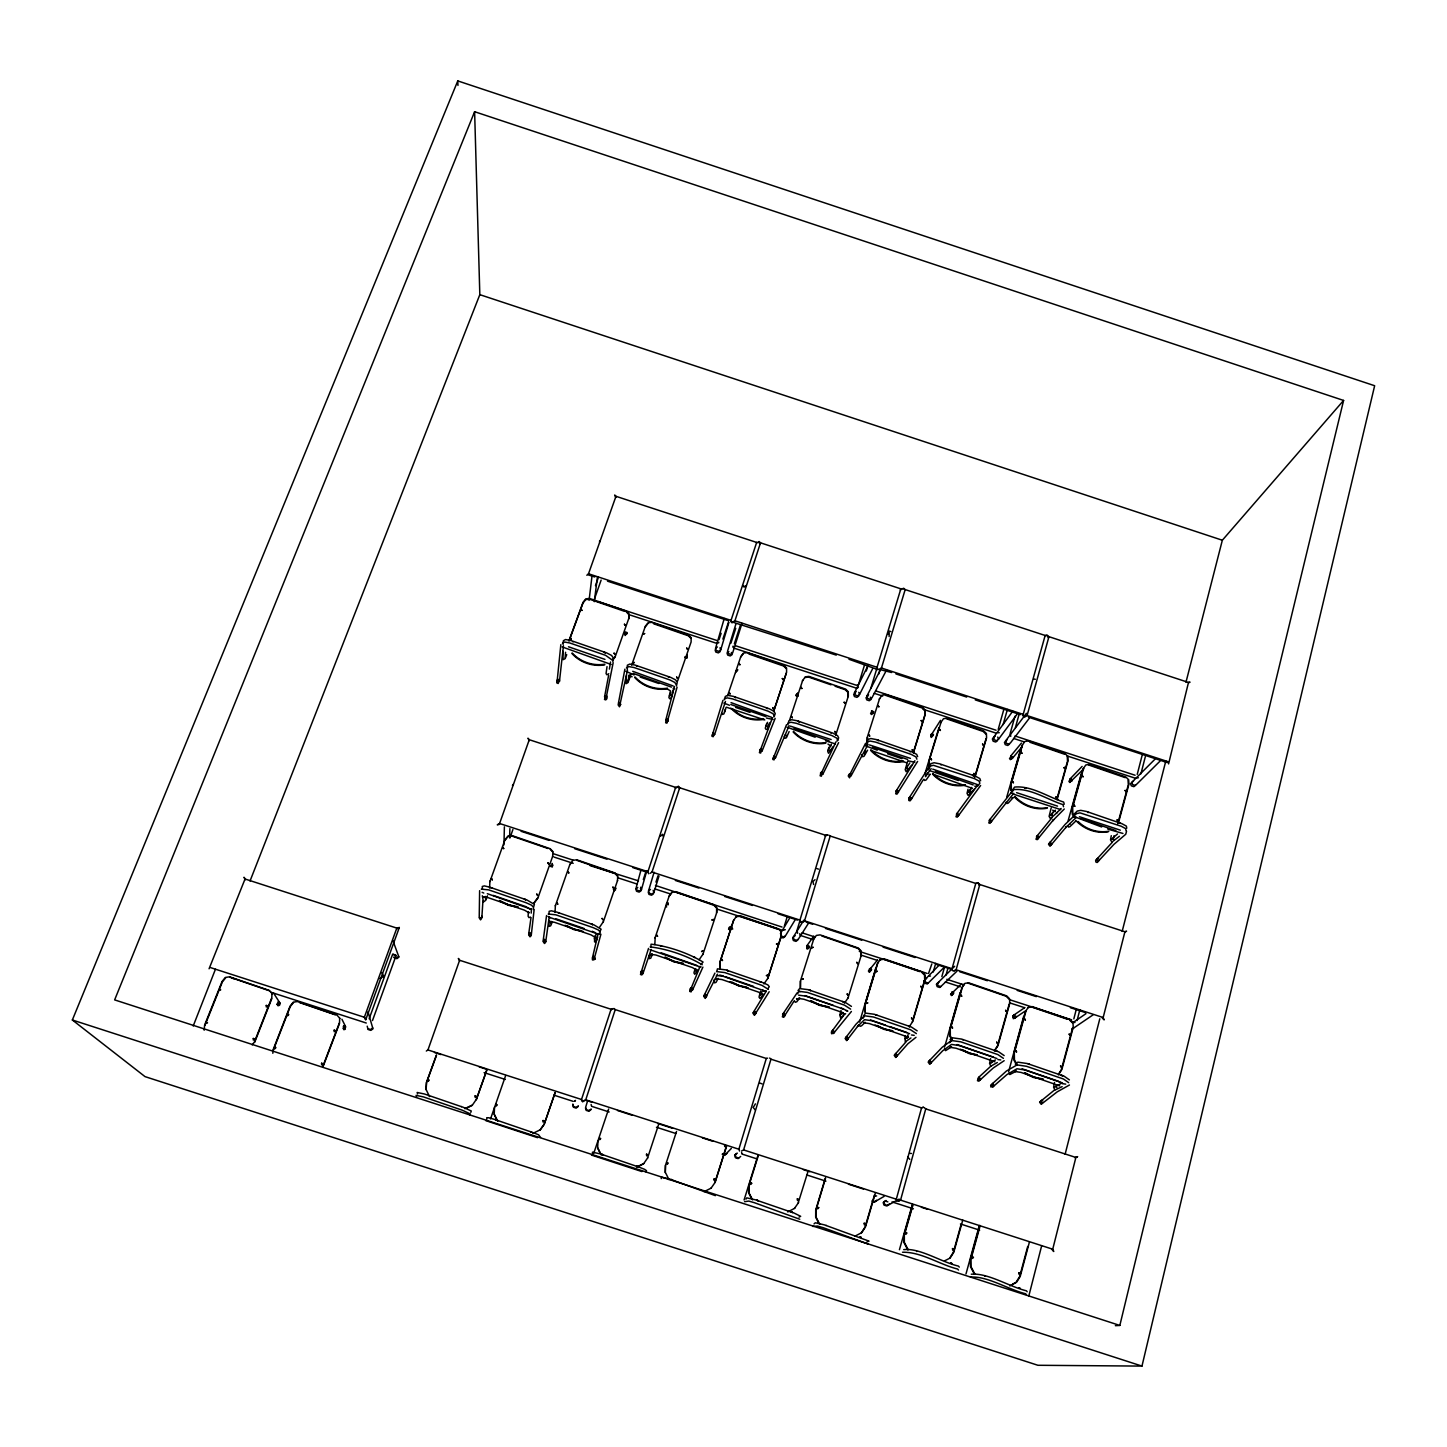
<?xml version="1.0" encoding="UTF-8"?>
<svg xmlns="http://www.w3.org/2000/svg" width="1447" height="1447" viewBox="0 0 1447 1447"><rect width="100%" height="100%" fill="white"/><g stroke="black" fill="none" stroke-linecap="round" stroke-linejoin="round"><path stroke-width="1.5" d="M716.591 912.822L716.627 908.119L713.914 905.279L675.64 892.112M800.245 988.03L800.3 981.428L813.666 939.266M800.553 987.65L800.607 981.03M748.732 1185.726L748.624 1192.78L751.391 1198.243M719.81 968.73L719.937 962.146L733.484 920.563L736.433 916.331L740.249 915.752L778.432 928.884L781.181 931.723L781.199 936.444L767.941 978.154L763.944 983.906M720.027 968.332L720.154 961.73L733.719 920.111M830.488 750.487L828.263 750.324L831.392 744.301M503.954 844.867L504.388 826.816M617.471 880.952L617.706 875.779L615.029 872.957L576.756 859.789L572.867 860.35L569.937 864.601M628.794 618.846L628.902 614.541L626.316 611.936M665.204 1172.576L665.385 1165.559L676.545 1131.427M665.548 1165.341L665.367 1172.377L669.002 1179.649M654.84 944.584L655.165 937.547M509.579 837.614L509.887 828.606M597.991 1140.797L597.647 1148.05L600.324 1153.494M552.664 856.733L552.881 851.541L550.222 848.72L511.84 835.516L507.915 836.059L504.985 839.785L489.936 881.549M555.051 912.406L555.377 905.388M531.212 913.111L531.429 908.626M494.53 1107.1L494.205 1114.353L496.827 1119.779M489.592 888.078L489.918 881.042M533.31 909.512L533.437 907.088L531.375 905.098L526.003 902.693L488.706 889.869L481.308 889.163M534.16 909.421L531.32 934.762L530.145 936.01L528.716 933.876L531.013 917.615M599.583 542.1L599.655 540.672M426.123 1089.645L426.539 1082.663L436.469 1055.388M479.626 890.683L479.228 916.873L480.639 919.008L481.833 917.76L482.918 901.101M797.46 998.846L797.387 999.913L796.537 998.593M560.839 644.657L556.95 683.056L558.198 683.49L559.211 680.795M339.683 1018.091L339.502 1023.409L322.88 1067.126M563.082 644.458L563.353 640.75L565.524 639.538L570.769 640.496L606.546 652.85L611.593 655.455L613.365 658.023L612.841 661.641M562.865 651.222L563.136 659.687L565.144 658.638L566.736 654.677M563.444 645.76L559.483 681.248L557.095 681.953M565.162 657.481L565.578 652.271M272.814 1053.289L273.085 1049.835L290.051 1006.171L293.253 1002.174L297.413 1001.541L337.042 1015.125L339.864 1018.453M546.55 915.535L543.186 940.55L544.597 942.684L545.772 941.436L549.263 916.602M271.946 993.402L271.765 998.737L254.654 1042.401M548.956 913.726L549.155 911.321L551.397 910.814L556.806 912.116L593.994 924.904L601.12 929.191L599.89 931.633M548.757 920.382L549.191 926.351L550.656 925.827L552.428 921.649M573.229 641.781L572.65 641.708M204.172 1030.21L204.624 1025.037L222.096 981.428L225.37 977.448L229.567 976.815L269.323 990.435L272.199 993.8M589.074 600.378L591.859 577.226M594.301 601.663L597.43 577.009M540.545 1137.432L538.591 1134.792L533.057 1132.603L494.422 1119.381L488.869 1117.771L486.735 1117.717L486.861 1119.056M607.017 666.651L606.058 673.542L606.872 674.79L608.771 673.705M609.386 669.093L610.525 662.021M613.166 662.726L605.949 698.811L604.575 696.803L608.608 675.387M787.041 735.474L784.744 735.293M784.292 736.288L784.998 738.277L786.39 737.789L789.14 731.567M624.905 669.129L618.321 703.73L619.714 705.72L627.492 670.214M626.479 675.514L626.117 683.707L627.962 682.604L630.964 674.447M629.282 674.79L628.125 681.501L627.311 680.253M1113.34 839.079L1113.973 835.751M1111.278 835.679L1110.5 839.857L1111.911 842.064L1119.417 836.276M1054.501 1082.446L1053.597 1087.185L1054.935 1090.043L1062.152 1086.643M597.285 936.643L596.67 939.609L595.838 938.289L594.355 938.814L596.074 934.237M598.172 933.405L592.528 957.498L593.975 959.65L600.921 934.219M1008.613 1071.721L1023.662 1016.355M599.709 934.165L600.179 931.886L598.316 929.969L593.053 927.599L555.847 914.83L548.214 914.016M714.004 980.252L714.583 982.875L716.048 982.35L718.182 978.425L716.753 978.877L721.981 979.565L758.427 992.081L762.533 994.595L761.61 993.347M1051.933 815.583L1052.638 812.273M990.58 1058.661L989.567 1063.382L990.779 1066.186L997.327 1062.514M944.819 1046.308L960.121 992.57M1141.972 1366.095L1374.65 385.734L457.777 80.905L72.35 1019.99L145.026 1076.622L1037.915 1365.281L1141.972 1366.095L72.35 1019.99M969.852 792.54L970.648 789.266M1119.833 1325.434L1343.594 400.439L474.616 111.708L114.639 999.895L1119.833 1325.434L1115.384 1325.687M673.343 689.839L671.715 696.568L670.902 695.32L669.491 695.79L670.92 692.1M674.447 686.439L665.783 720.1L667.176 722.107L677.087 687.162M696.857 971.932L697.092 970.901M905.026 1035.998L905.279 1041.858L910.923 1037.933M907.179 1038.367L908.083 1034.641M968.043 789.212L967.03 793.336L968.133 795.452L974.211 789.176M676.4 685.932L677.25 682.441L675.659 679.945L670.685 677.377L635.016 665.059L629.716 664.083L627.365 665.222L627.311 669.581M1051.897 1249.394L1053.742 1251.51L1052.729 1249.213L1075.881 1157.455L1077.653 1156.623L1075.012 1157.763M1102.288 1018.055L1104.133 1019.882L1103.175 1017.53L1124.916 931.759L1126.58 931.181L1125.694 931.633M1168.579 763.907L1188.493 682.441L1190.031 682.116L1189.163 682.64M1028.727 1296.331L1041.587 1246.066M1065.101 1154.29L1099.792 1018.815M1122.167 931.398L1165.83 760.941M1185.961 682.279L1222.335 540.237L1343.594 400.439M1073.837 1018.869L1076.043 1010.277M1137.233 774.38L1142.189 755.117M1077.074 1020.551L1079.86 1009.717M1140.923 773.819L1145.373 756.528M859.59 1022.07L875.616 968.604M841.033 1010.494L839.785 1015.143L840.653 1017.856L845.627 1013.66M1027.714 1246.482L1019.683 1276.489L1016.065 1282.313L1012.665 1284.14M1029.414 1242.069L1020.225 1276.417L1016.608 1282.241L1009.789 1285.895M1072.661 1027.659L1061.302 1069.767L1059.005 1073.385M1117.753 823.723L1128.334 784.708L1128.045 780.295M1118.368 823.18L1128.949 784.147L1128.66 779.734L1125.893 777.075L1089.338 764.45L1085.847 764.938L1082.971 769.026L1072.1 807.951L1072.281 814.136L1074.108 817.356M640.695 871.094L636.155 887.789L636.843 890.122L639.52 890.972L641.473 889.507L646.791 870.805M899.944 1200.377L897.954 1201.263L900.559 1200.124L925.754 1108.89L924.235 1107.66M965.999 1273.903L979.131 1226.224M979.818 1225.374L970.394 1259.613L970.485 1266.704L974.337 1274.011M979.728 1227.382L970.883 1259.505L970.973 1266.613L974.826 1273.921M952.488 970.72L952.054 968.73L975.784 883.43L977.611 882.887L976.779 883.357M1022.468 715.324L1024.169 716.808L1023.21 714.384L1045.15 635.468L1046.832 635.197L1046 635.758M955.454 970.358L953.591 970.991L956.123 969.779L979.782 884.515L978.082 882.833L979.094 885.22M1024.964 716.916L1027.081 715.56L1048.948 636.68L1047.248 635.287L1048.189 637.711M896.814 1200.992L896.308 1199.201L921.576 1107.914L923.53 1107.136L922.68 1107.534M961.079 1224.488L953.338 1252.342L949.666 1258.167M962.761 1220.056L953.808 1252.234L950.136 1258.04L944.493 1260.898M1025.977 1011.055L1014.311 1053.127L1014.437 1059.783L1017.259 1064.956M941.852 976.653L944.258 968.025M1014.98 716.229L1010.187 733.43L1010.766 736.36M946.012 975.043L947.803 968.64M1015.396 727.57L1018.959 714.8M1024.856 1007.546L1013.569 1015.288L1013.099 1017.006L1015.306 1017.766L1024.946 1011.218M1068.121 820.756L1081.216 773.838M1083.532 768.429L1072.661 807.39L1072.842 813.594L1074.669 816.813M1015.306 1017.766L1015.794 1016.047M931.814 963.955L928.576 973.397M998.213 729.378L1003.603 710.224M933.261 972.004L935.684 963.395M1003.151 724.531L1007.383 709.482M1057.142 798.075L1067.506 761.285L1067.271 756.89M1057.07 799.685L1068.049 760.688L1067.814 756.293L1065.064 753.634L1028.419 740.973L1024.892 741.443L1021.998 745.549L1010.748 784.419L1010.874 790.605M1082.121 766.422L1070.057 778.956L1070.454 781.724L1083.767 768.863M1071.467 780.439L1069.749 782.465L1068.899 781.29L1070.635 779.282M1009.246 1003.892L997.453 1045.982L995.12 1049.581M1071.739 781.29L1072.191 779.698M1051.191 807.932L1049.093 816.379L1050.377 818.532L1057.287 812.49M864.564 753.905L865.487 750.649M899.419 1249.702L912.442 1204.248M912.46 1205.478L903.905 1235.412L903.941 1242.503L907.739 1249.81M912.894 1205.315L904.321 1235.268L904.357 1242.376L908.173 1249.683M1012.122 757.631L1010.368 759.657L1009.536 758.481L1011.29 756.474M1012.303 758.445L1012.773 756.853L1010.639 756.13L1011.001 758.879L1012.303 758.445L1021.745 747.122M1006.696 797.261L1020.28 750.396M1022.504 744.952L1011.236 783.858L1011.381 790.044M961.604 983.851L951.204 993.854L952.054 995.102L953.917 992.895M953.32 993.384L951.475 995.572L950.607 994.342L952.47 992.154M728.926 622.355L720.696 649.974L718.833 651.313L716.265 650.481L715.56 648.292L724.242 618.502M874.458 1195.023L865.107 1227.002L861.363 1232.79M875.471 1192.726L865.487 1226.875L861.725 1232.645L854.761 1236.281M912.352 1021.799L924.669 979.926L924.543 975.169L921.739 972.33M760.579 991.177L759.024 997.128L759.892 998.448L764.016 994.053M974.645 777.274L986.112 738.495M975.115 776.695L986.583 737.88L986.402 733.502L983.689 730.88L947.08 718.218L943.516 718.689L940.64 722.777M658.982 876.086L653.863 892.618L651.91 894.083L649.251 893.233L648.545 890.882L654.098 872.234M828.914 747.213L827.702 751.282L828.516 753.308L833.165 746.598M741.642 1150.926L743.613 1149.931L770.962 1059.186L769.659 1058.028M825.278 1178.184L815.71 1210.09L815.674 1217.144L818.459 1222.606M825.622 1177.985L816.036 1209.927L815.999 1216.981L819.726 1224.289M587.5 1101.203L585.673 1107.208L586.397 1109.686L589.146 1110.572L591.172 1108.981M799.504 920.762L801.059 922.499L799.956 920.093L825.676 835.299L827.648 834.81L825.206 836.077M799.685 921.576L797.08 930.15L797.604 933.279M848.991 659.271L878.094 669.726L877.063 667.284L900.848 588.839L902.675 588.603L900.287 589.96M870.841 688.302L877.316 666.94M878.781 674.031L880.047 669.798M804.08 921.486L802.072 922.065L804.532 920.817L830.198 836.022L828.842 835.208M891.641 672.529L879.053 669.328L881.458 668.008L905.189 589.58L903.615 588.224L903.796 589.128M739.562 1151.07L738.874 1149.225L766.295 1058.462L767.615 1058.155M924.778 774.272L938.94 727.624M941.075 722.162L928.902 761.466L928.956 767.634M798.274 1202.692L808.276 1170.551M877.479 959.994L868.905 970.521L869.756 971.751L871.637 969.562M871.148 970.087L869.267 972.257L868.417 971.027L870.298 968.857M877.732 963.232L865.107 1005.05L865.107 1011.688M866.265 671.046L868.218 664.625M848.051 997.851L861.164 955.599L861.092 950.86L858.306 948.02L820.105 934.871L816.325 935.449L813.359 939.7L800.498 935.449M930.837 734.732L931.181 737.464L932.971 735.456M940.46 720.389L930.891 735.51L931.723 736.668L933.514 734.66M784.346 926.116L786.933 917.615M864.402 665.349L858.577 684.395L856.389 685.245L735.637 645.76M907.613 761.357L905.207 769.695L906.184 771.757L911.628 765.246M913.654 751.518L924.868 714.945L924.742 710.567L922.046 707.945L885.347 695.247M913.401 753.055L925.266 714.293L925.139 709.934L922.444 707.294L885.727 694.596L882.127 695.066L879.27 699.172M735.962 623.784L727.497 651.349L728.203 653.519L730.753 654.37L732.616 653.013L741.949 623.404M744.084 1199.997L758.156 1154.796M758.246 1155.755L748.985 1185.527L748.877 1192.599L752.567 1199.889M879.631 698.521L867.115 737.807L867.115 743.957M807.1 945.506L807.408 948.454L808.801 947.984L809.325 946.266L807.1 945.506L813.775 936.155M725.779 1145.373L724.73 1146.567L724.585 1144.957M714.927 1182.525L726.322 1146.44M726.557 1146.223L715.144 1182.326L711.02 1188.258M873.228 712.521L871.401 714.529L870.588 713.353L872.396 711.363M767.67 978.552L780.928 936.878L780.91 932.157M695.229 968.604L693.927 972.963L694.777 974.283L698.214 969.617M835.679 735.293L848.34 696.061L848.268 691.702L845.609 689.079L808.891 676.382L805.274 676.834L802.416 680.958M722.939 700.348L712.304 735.221L714.637 734.515L725.49 701.415M769.243 723.482L768.086 727.262L767.272 726.014L765.861 726.503L767.543 722.324M724.242 699.823L725.345 696.405L727.95 695.356L733.358 696.369L769.081 708.704L773.928 711.237L775.266 713.66L773.91 716.97M766.747 723.464L765.282 728.239L766.114 729.487L767.507 728.999L770.148 722.523M655.961 882.091L658.023 875.761M734.334 643.77L740.538 624.815M592.004 1102.288L585.637 1100.226L583.322 1101.004L585.746 1099.81L615.246 1009.608L614.161 1008.523M647.569 1158.034L658.837 1123.867M731.585 927.636L729.65 929.806L728.818 928.576M722.885 639.104L728.474 622.12M648.69 873.771L647.93 871.691L675.659 787.385L677.775 786.951L675.405 788.253M730.699 621.468L732.128 622.861L731.024 620.383L756.654 542.426L758.626 542.245L757.902 542.842M650.209 873.301L652.018 872.053L679.692 787.765L678.263 786.173L679.439 788.615M836.276 655.111L732.598 622.12L734.931 620.781L760.525 542.824L759.078 541.522L760.163 544M730.88 643.21L735.745 628.342M581.387 1099.883L582.779 1101.872L581.513 1099.485L611.068 1009.264L613.329 1008.577L610.923 1009.807M702.898 954.441L716.79 912.37L716.844 907.649L714.113 904.827L675.803 891.641L671.969 892.202L669.183 895.982L655.021 937.982M789.809 719.466L802.705 680.289M719.05 639.628L721.149 633.316M643.318 879.505L646.122 870.985M724.459 712.195L725.869 707.927M651.765 955.309L651.421 956.304L650.571 955.002L649.106 955.508M773.584 711.544L786.318 673.018M773.838 710.893L786.589 672.33L786.571 667.989L783.93 665.367L747.122 652.633L743.451 653.085L740.828 656.522L727.588 695.663M648.907 956.087L649.341 958.674L650.806 958.149L652.271 953.935L650.824 954.387L655.907 955.02L692.462 967.591L696.731 970.177L695.844 968.911M648.509 948.418L640.75 973.704L643.192 972.89L651.186 949.467M593.813 1153.132L608.644 1109.035M735.619 672.548L737.789 669.672M725.49 709.211L723.88 713.932L722.469 714.42L721.655 713.172M603.164 922.3L617.58 880.445M616.096 888.205L613.962 890.99M555.123 1092.503L544.235 1124.12L540.147 1129.836L532.894 1133.381M555.069 1092.792L544.199 1124.373L540.111 1130.071M677.612 680.994L691.105 641.998L691.16 637.675L688.555 635.07L651.765 622.355L648.075 622.789L645.38 626.189L631.67 665.132M426.322 1051.047L427.95 1049.943L459.621 960.265L458.355 958.439L459.694 960.88M595.477 585.673L598.461 577.226M509.959 837.94L512.907 829.547M594.5 598.895L601.138 580.066M490.533 1118.893L505.654 1075.555M499.613 824.32L497.28 824.808L499.595 823.506L529.276 739.724L527.992 738.187L529.258 740.665M586.831 575.273L588.513 573.772L615.97 496.303L614.649 495.037L615.807 497.551M555.341 905.858L570.009 864.076M486.771 1069.966L476.298 1099.449L472.174 1105.418L466.694 1108.058M476.334 1099.72L486.807 1070.274M597.665 937.186L596.055 941.436L594.572 941.943L594.608 936.263L595.477 937.511L590.955 934.834L554.436 922.282L549.607 921.739L551.09 921.305M552.7 856.208L537.904 898.026L533.961 903.326M365.747 1019.701L364.355 1017.259L396.822 928.106L399.318 927.509L365.747 1019.701L364.572 1017.802M369.148 1018.815L392.643 954.224M372.494 1020.551L396.152 955.364L393.457 954.297M436.397 1055.062L426.449 1082.374L426.033 1089.356L429.506 1096.591M569.051 640.46L583.069 602.259L585.818 598.877L589.544 598.443L626.442 611.195L629.011 613.799L628.902 618.104L615.084 657.083L612.606 660.338L605.642 655.346L569.847 642.993L564.619 642.034L562.431 643.228M568.997 641.166L582.996 603.019L585.746 599.619L589.472 599.203L624.272 611.231M343.011 1028.437L345.164 1026.158M322.681 1066.819L339.322 1023.065M273.338 1050.16L290.286 1006.551L293.488 1002.554M209.073 968.785L245.049 878.998L244.018 877.262L245.465 879.74M277.227 1004.489L279.416 1002.21M279.904 1003.006L277.715 1005.285M775.158 718.381L762.135 750.903L759.802 751.626L772.481 717.658M193.211 1025.995L215.44 969.255M250.042 880.988L479.825 294.663L474.616 111.708M271.511 998.358L254.383 1042.057L252.194 1044.879M766.476 708.234L767.597 708.632M487.512 895.838L485.722 900.323L483.461 901.969L482.321 895.729M204.949 1025.38L222.404 981.826L225.66 977.846M786.535 724.658L773.223 758.427L775.538 757.703L789.067 725.725M702.916 967.121L692.588 989.875L690.147 990.689L700.149 966.289M705.539 997.688L704.092 995.536L714.927 973.089M706.335 997.164L704.87 995.011L703.748 996.278L705.195 998.43L717.585 974.138M838.609 742.637L822.909 774.055L820.612 774.778L835.914 741.913M872.722 668.532L859.536 694.506L857.727 695.862L855.177 695.03L854.435 692.842L868.417 664.788M831.229 732.978L830.614 732.887M868.037 744.482L851.162 775.682L848.864 776.406L865.523 743.414M886.559 670.033L871.908 697.87L870.081 699.227L867.531 698.395L866.789 696.206L881.241 668.297M836.999 741.099L838.681 737.916L837.524 735.564L832.749 733.068L797.134 720.769L791.672 719.72L788.904 720.715L787.873 724.748M671.48 697.635L669.708 698.756L668.894 697.526L670.486 690.888L667.176 688.881M754.448 1011.182L752.928 1013.171L754.412 1015.324L769.171 991.738M867.585 750.197L864.04 756.256L862.647 756.727L861.779 754.701M897.502 793.209L896.037 791.183L914.92 760.67M896.507 791.003L895.675 793.752L896.923 794.186L917.615 761.411M780.403 933.695L789.429 918.447M794.909 920.238L785.721 935.413L783.804 936.896L781.145 936.028M923.15 779.915L911.646 798.744L909.367 799.468L909.15 797.894L928.667 767.579M784.111 1016.554L782.628 1014.401L797.134 992.823M783.297 1013.859L782.375 1016.843L783.659 1017.277L794.023 1001.143M808.15 923.783L798.563 938.85L796.646 940.351L794.005 939.483L793.245 937.131L803.863 920.111M1058.426 1074.904L1061.863 1069.478L1073.222 1027.316L1072.969 1022.523L1070.111 1019.665L1032.109 1006.587L1028.437 1007.202L1025.453 1011.417L1013.786 1053.434L1013.931 1060.09L1015.794 1063.545M994.451 1051.065L997.96 1045.656L1009.753 1003.531L1009.554 998.756L1006.714 995.898L968.586 982.784L964.896 983.381L962.364 987.234L950.263 1029.251L950.335 1035.907L952.198 1039.362M910.434 751.789L909.801 751.698M964.426 983.779L961.911 987.614L949.811 1029.595L949.883 1036.233L951.746 1039.688M662.617 834.286L660.357 836.33M889.218 632.592L889.109 636.535M794.439 1208.462L798.581 1202.529M909.186 1026.827L912.768 1021.437L925.085 979.529L924.959 974.79L922.155 971.932L884.063 958.818L880.337 959.415L877.37 963.648L864.745 1005.43L864.745 1012.05M909.819 762.931L905.912 768.773L907.305 768.303L908.119 769.551M844.397 1003.223L848.394 997.471M762.189 991.539L759.639 995.301L761.086 994.776M958.891 815.059L957.426 813.033L955.979 816.741L957.227 817.157L958.891 815.059L980.614 785.522M766.385 990.906L753.344 1012.448L754.809 1014.6M767.905 988.663L769.279 986.673L767.887 984.919L762.822 982.622L725.725 969.87L717.423 968.857L716.808 971.516M647.731 1157.817L643.589 1163.786L638.217 1166.463M744.029 587.066L746.055 585.547M699.1 959.795L703.097 954.025M925.501 776.008L927.581 773.06M925.447 776.695L931.163 768.646M645.724 1171.708L646.483 1170.659L644.657 1169.357L639.248 1167.204L600.595 1153.964L592.456 1152.156L592.619 1153.747M940.713 764.613L941.201 764.92M512.473 785.468L513.323 784.292M599.293 927.617L603.254 921.848M1016.789 714.673L998.502 739.272L996.748 740.629L994.198 739.797L993.42 737.59L1012.791 711.182M843.004 1016.282L831.898 1031.331L832.097 1033.049L833.4 1033.502L851.397 1011.489M669.02 896.453L671.788 892.69M991.683 821.245L990.218 819.219L988.753 822.909L989.983 823.343L1013.732 793.3M533.979 902.856L537.94 897.556M1029.106 718.49L1010.603 742.727L1008.83 744.102L1006.28 743.252L1005.502 741.063L1026.448 713.299M740.611 657.209L743.215 653.773M847.164 1039.941L845.663 1037.788L855.973 1024.241L864.166 1016.029M612.696 659.633L615.192 656.377M847.725 1039.362L846.224 1037.21L845.138 1038.476L846.622 1040.628L858.614 1025.145L857.492 1026.466L864.528 1019.683L871.908 1020.732L909.638 1033.701M505.003 840.327L506.938 837.849M645.253 626.913L647.93 623.512M971.226 788.271L967.862 792.468L969.237 791.979M1054.99 1089.627L1039.633 1102.126L1041.171 1104.296L1042.202 1103.012L1040.664 1100.841M1040.411 1101.529L1040.664 1103.247L1042.98 1102.415M977.901 784.78L956.413 814.191L957.878 816.217M1038.964 837.56L1037.481 835.534L1035.98 839.224L1037.228 839.658L1053.597 819.653L1052.566 820.865L1064.287 809M1068.664 1082.645L1063.436 1078.992L1026.502 1066.294L1017.06 1064.902L1006.443 1071.015L991.376 1084.671L992.913 1086.842L1006.931 1074.578L1016.97 1068.772L1024.838 1069.966L1062.478 1082.917M993.239 1086.191L990.906 1087.023L990.67 1085.304L993.004 1084.472M992.913 1086.842L993.962 1085.557L992.425 1083.387M978.299 1077.689L977.485 1080.71L978.787 1081.144L980.541 1079.227L979.004 1077.056L978.19 1080.059L979.492 1080.511L993.185 1068.049L1004.182 1060.687M1010.639 756.13L1021.437 743.053M1069.46 1084.997L1057.196 1091.852L1041.949 1103.699M1111.983 842.624L1095.614 860.477L1095.885 862.068L1097.115 862.502L1098.924 860.44M929.86 1060.163L928.16 1062.098L929.679 1064.268L931.38 1062.333L929.86 1060.163L942.323 1047.176L951.149 1040.755M895.874 1053.398L894.21 1055.333L895.711 1057.486L897.375 1055.55L895.874 1053.398L906.003 1041.876M1052.078 817.573L1036.486 836.71L1037.969 838.735M845.663 1037.788L846.748 1036.504L848.249 1038.675M833.978 1032.923L831.591 1033.755L831.392 1032.037L832.984 1030.065L834.485 1032.217M782.628 1014.401L783.731 1013.135L785.215 1015.288M731.332 1148.43L725.417 1154.525L722.668 1153.639M1013.352 789.845L989.205 820.377L990.689 822.402M909.15 797.894L910.181 796.736L911.646 798.744M896.037 791.183L897.086 790.026L898.533 792.052M704.092 995.536L705.214 994.27M689.984 988.97L691.123 987.722M690.798 988.482L689.821 991.448L691.123 991.882L692.1 988.916M848.666 774.832L849.715 773.675M820.413 773.186L821.48 772.047M820.992 773.042L820.123 775.773L821.371 776.207L822.24 773.458M640.587 972.004L641.745 970.756M773.693 756.709L772.807 759.44L774.055 759.874L774.941 757.143M592.528 957.498L593.686 956.25L595.133 958.402M759.639 750.034L760.706 748.895M760.308 749.926L759.404 752.657L760.652 753.073L761.556 750.36M712.883 733.557L711.96 736.27L713.208 736.704L714.131 733.991M528.716 933.876L529.909 932.628L531.32 934.762M842.642 1012.321L840.381 1014.691L841.828 1014.166M665.783 720.1L666.868 718.96M666.579 720.027L665.638 722.74L666.886 723.174L667.827 720.461M604.575 696.803L605.678 695.663M928.196 983.038L925.555 982.187L924.76 979.818L938.687 965.619M1055.406 810.175L1050.088 815.547L1051.463 815.059M944.149 967.392L927.274 983.978L924.633 983.128L923.837 980.777M556.986 680.379L558.108 679.24M556.824 681.501L557.963 680.361M718.797 642.305L718.598 642.974M1056.599 813.033L1061.139 808.493M1154.796 759.368L1131.807 782.357L1132.621 784.563L1135.172 785.395L1136.89 784.021L1160.06 761.086M940.767 986.583L938.126 985.733L937.33 983.363L954.658 966.289M1074.325 813.901L1077.219 811.08L1080.728 810.338L1086.516 811.478L1121.95 823.705L1126.363 826.092L1126.761 828.209M956.973 971.172L939.808 987.505L937.168 986.655L936.39 984.304L938.235 982.802M1076.423 817.302L1065.643 827.666L1066.674 826.454L1050.775 845.337L1049.527 844.903L1049.292 843.312L1065.155 824.374L1076.514 813.612L1080.023 812.87L1121.262 826.255L1125.676 828.643L1126.073 830.741M1075.537 821.299L1069.966 826.617L1068.591 827.105L1067.759 825.857M857.402 688.085L858.433 687.108M979.004 1077.056L991.177 1065.878M575.454 1100.389L574.423 1101.312L575.363 1100.697M1073.367 1022.342L1074.958 1022.504M875.109 1195.638L874.332 1196.307L876.629 1195.909M1117.518 833.96L1111.603 839.079L1112.96 838.591L1113.81 839.839M1136.202 778.124L1138.355 777.744M885.98 1200.485L884.045 1202.095L884.841 1204.609L887.59 1205.496L899.202 1199.093M889.525 1203.868L886.722 1205.966L883.99 1205.08L883.195 1202.584L885.13 1200.974L887.843 1201.86M1073.783 1027.677L1071.974 1029.179L1093.082 1014.853M873.753 1202.367L875.688 1200.739M871.854 1200.992L874.603 1201.878L876.538 1200.25M907.685 1036.504L904.99 1038.711L906.437 1038.186M740.683 1156.424L738.151 1158.613L735.402 1157.745L734.66 1155.249L736.632 1153.657M937.33 983.363L939.175 981.88M726.882 1153.512L724.893 1155.122L722.162 1154.236M737.174 1153.06L735.185 1154.652L735.944 1157.148L738.693 1158.034M924.76 979.818L926.623 978.335M1133.526 780.964L1130.505 783.659L1131.319 785.848L1133.851 786.68L1135.588 785.305M915.987 1037.318L907.884 1043.775L896.308 1056.835L894.789 1054.664M590.955 1109.668L588.929 1111.26L586.18 1110.374L585.474 1107.896M793.245 937.131L795.163 935.648M578.366 1105.815L576.322 1107.407L573.573 1106.521L572.849 1104.043M578.167 1106.521L576.123 1108.113L573.374 1107.226L572.668 1104.748M797.894 939.899L795.995 941.382L793.354 940.514L792.612 938.181M785.088 936.462L783.171 937.927L780.53 937.077M399.318 927.509L397.003 928.775M1005.502 741.063L1007.275 739.688M1006.226 741.081L1004.453 742.438L1005.231 744.644L1007.781 745.476L1009.536 744.102M993.42 737.59L995.174 736.234M994.143 737.644L992.371 739.001L993.148 741.208L995.699 742.04L997.471 740.665M648.545 890.882L650.499 889.417M653.519 893.758L651.566 895.223L648.907 894.355L648.202 892.021M637.783 887.463L635.83 888.928L636.535 891.262L639.194 892.112L641.148 890.647L640.442 888.313M866.789 696.206L868.598 694.849M867.82 696.351L866.011 697.707L866.753 699.878L869.303 700.728L871.112 699.371L870.37 697.183M928.938 975.965L930.457 976.092M854.435 692.842L856.244 691.485M855.503 692.986L853.676 694.343L854.417 696.532L856.968 697.364L858.776 696.007M398.667 956.358L396.587 957.914L393.855 957.028M372.711 1027.949L370.595 1029.522L367.845 1028.636M720.226 651.566L718.363 652.904L715.795 652.072L715.107 649.884M728.854 651.584L727.009 652.941L727.714 655.111L730.265 655.943L732.128 654.605L731.422 652.434M715.56 648.292L717.423 646.954M962.653 1039.651L963.159 1039.905M1073.801 1022.034L1086.028 1013.624M744.572 1201.679L748.768 1201.082L754.629 1202.783L799.775 1219.242M783.858 929.607L783.062 930.095L785.305 929.697M995.409 1059.964L990.472 1063.02L991.918 1062.496M997.761 732.725L999.262 732.707M874.603 1201.878L884.063 1196.416M787.711 1211.917L794.747 1208.299M704.128 1191.677L711.237 1188.077M1060.199 1084.092L1054.628 1086.896L1056.057 1086.371L1056.925 1087.674M636.553 1167.15L643.734 1163.569M799.051 1217.126L800.661 1216.312L794.077 1213.056L755.533 1199.852L746.797 1197.863L745.965 1199.147M755.424 1103.844L753.182 1107.461L755.189 1109.885M626.479 667.718L628.83 666.579L634.13 667.555L669.816 679.891L674.79 682.441L676.382 684.937M464.813 1108.673L472.138 1105.146M812.762 1226.423L817.519 1226.043L823.452 1227.779L868.182 1244.076M815.023 879.704L812.961 881.476L813.594 884.461M724.495 698.919L727.099 697.852L732.508 698.883L768.23 711.219L773.096 713.751L774.434 716.156M773.078 719.466L766.476 718.056M788.072 723.229L790.858 722.234L796.32 723.283L831.953 735.582L836.71 738.079L837.885 740.43M694.542 971.136L696.007 970.611M714.348 979.728L715.795 979.221M1013.569 1015.288L1014.926 1014.817M530.47 917.091L528.987 917.615L528.137 916.295L528.336 911.664L529.186 912.894L524.483 910.163L487.856 897.574L483.171 897.086L484.673 896.652M951.692 992.136L953.048 991.665M869.412 968.803L870.787 968.332M730.753 926.406L728.528 929.155L730.753 929.915M729.071 927.455L730.464 926.984M731.875 927.744L732.725 929.01L731.585 928.612M867.042 1241.815L869.032 1241.146L824.32 1224.849L815.33 1222.769L814.046 1223.891M1070.057 778.956L1071.359 778.54M343.59 1029.269L345.761 1026.99L341.926 1019.213M666.615 903.434L668.008 902.964M667.971 903.362L666.958 904.465L668.116 904.863L667.971 903.362L666.398 904.049M206.324 1022.396L207.518 1022.812L205.962 1023.318M615.518 889.905L613.293 889.127M277.607 1002.21L279.108 1001.722L280.23 1003.495L279.524 1005.285L278.023 1005.774L276.902 1004.001M552.41 866.337L550.186 865.577M219.546 989.422L220.722 989.82L219.166 990.327M931.38 733.918L932.682 733.502M797.641 693.619L795.796 695.627L797.93 696.351M798.31 695.501L796.176 694.777L798.02 692.769M736.161 670.974L737.5 670.558M626.623 634.166L625.267 634.582L625.032 631.851L627.184 632.592L625.122 635.504L624.887 632.791L627.021 633.533M1011.996 797.858L1013.298 797.478L1008.324 803.049L1006.931 803.537L1006.099 802.289M928.938 774.543L930.258 774.163L926.116 779.969L924.723 780.458L923.891 779.21M914.793 762.28L908.047 760.815M902.53 1252.234C921.432 1251.854 939.356 1264.497 957.57 1269.019L958.475 1270.032M533.581 906.998L534.395 904.393L526.979 899.998L489.701 887.174L484.329 885.89L482.285 886.468L482.43 889.019M1060.687 809.615L1012.828 793.951L1011.254 792.54L1013.822 789.61C1030.68 787.982 1047.266 799.576 1062.966 804.604L1063.527 806.775M1122.926 833.454L1107.787 829.095M1027.913 1007.564L1031.566 1006.949L1067.434 1019.285M650.137 946.881C667.555 948.997 687.198 955.707 702.175 964.769M879.957 959.831L883.683 959.234L919.623 971.606M736.197 916.783L740.014 916.204L778.16 929.336M507.915 836.601L511.84 836.059L548.051 848.521M701.198 964.299L703.061 962.056C688.121 952.976 668.46 946.266 651.06 944.186L650.843 946.989M701.144 966.885L698.648 966.596M716.554 971.57L724.857 972.601L761.954 985.353L768.411 989.404M804.984 677.522L808.602 677.069L831.012 684.811M716.41 975.441L723.337 976.345L765.336 991.213M798.617 995.174L805.798 996.133L843.637 1009.156M1108.854 831.229C1097.839 833.146 1085.974 829.475 1078.124 821.48M1108.257 831.754C1096.446 833.906 1084.074 829.276 1075.917 820.576M1047.429 807.715C1035.564 809.832 1023.138 805.255 1014.98 796.501M1046.904 808.258C1035.057 810.392 1022.631 805.798 1014.474 797.062M965.348 784.672C953.501 786.77 941.056 782.248 932.917 773.476M964.896 785.251C953.067 787.349 940.64 782.827 932.501 774.055M903.507 761.013C891.623 763.094 879.143 758.608 870.985 749.781M903.127 761.61C891.262 763.69 878.763 759.205 870.624 750.396M826.002 742.6C814.118 744.644 801.62 740.213 793.481 731.368M825.676 743.215C813.829 745.259 801.331 740.828 793.191 732.001M763.709 718.797C752.603 720.588 740.593 717.115 732.707 708.976M763.455 719.43C751.572 721.456 739.019 717.061 730.88 708.18M667.501 688.157C655.618 690.129 643.047 685.824 634.926 676.907M667.356 688.826C655.473 690.798 642.92 686.493 634.799 677.594M604.774 664.209C592.854 666.145 580.229 661.876 572.108 652.923M604.683 664.897C592.782 666.85 580.175 662.581 572.053 653.628M914.215 1035.347L911.465 1034.967M1000.781 1059.946L997.924 1059.548M638.489 880.861L590.141 865.668M379.856 978.534L383.799 976.399L381.954 972.782M1065.697 1084.129L1062.785 1083.694M470.818 1112.381L471.252 1111.007L463.293 1107.299L424.55 1094.022L417.116 1092.467L417.64 1093.95M469.805 1115.239L470.239 1113.883L462.262 1110.193L423.501 1096.916L416.067 1095.343L416.591 1096.826M485.722 1120.593L537.597 1137.686M591.479 1155.068L641.907 1171.564M909.928 1153.331L911.393 1153.476M877.569 740.177L878.709 740.575L877.443 740.394M611.213 664.48L562.16 646.918M673.162 688.446L674.754 688.754M628.812 676.129L632.122 676.762M835.299 743.903L825.441 740.737M726.322 707.185L764.776 719.955M974.753 786.191L977.467 786.264L979.872 783.297L979.076 781.073L974.482 778.631L933.333 765.282L930.204 766.15L928.341 769.894M790.333 726.123L831.139 739.544M869.502 744.934L910.398 758.373M932.772 769.135L977.412 784.563M1016.59 792.649L1057.54 806.124M1079.426 816.723L1120.304 830.162M491.13 887.716L492.324 888.295L491.148 887.879M746.652 987.161L739.001 985.588L731.983 982.115M748.316 987.939L738.766 985.986L730.012 981.645M829.185 1006.913L819.653 1004.96L810.863 1000.601M828.86 1007.275L819.346 1005.321L810.555 1000.98M891.858 1030.535L884.262 1028.98L877.226 1025.507M893.36 1031.259L883.864 1029.323L875.091 1024.982M977.213 1054.791L969.617 1053.253L962.581 1049.762M976.725 1055.116L969.146 1053.561L960.356 1049.22M1043.215 1079.046L1033.755 1077.111L1024.964 1072.77M1042.672 1079.335L1033.23 1077.4L1024.44 1073.077M517.954 906.799L508.331 904.809L499.541 900.468M517.954 907.269L508.331 905.279L499.559 900.938M581.567 930.728L573.88 929.155L566.88 925.682M583.412 931.561L573.826 929.589L565.072 925.266M683.509 963.376L673.922 961.423L665.132 957.064M683.328 963.792L673.759 961.839L664.969 957.48M660.465 945.614L661.641 946.012L660.411 945.759M760.218 981.771L761.393 982.169L760.127 981.898M1033.972 679.005L1035.292 679.294M231.936 978.063L233.636 978.678M597.322 933.912L598.968 934.31M549.95 917.507L596.689 933.568M846.133 1010.657L847.852 1011.091L841.34 1008.107M764.468 991.05L766.15 991.466M652.145 950.462L698.919 966.542M719.665 975.079L723.156 975.947M826.291 1225.392L826.056 1225.5M210.466 967.591L364.355 1017.259M270.679 992.172L366.29 1023.029M900.559 1200.124L1052.729 1249.213M743.613 1149.931L896.308 1199.201M921.359 1207.268L927.762 1209.348M803.374 1169.664L809.814 1171.744M848.467 1184.207L863.497 1189.054M585.746 1099.81L738.874 1149.225M617.489 1110.5L632.339 1115.293M657.824 1123.523L672.692 1128.316M702.41 1137.903L713.027 1141.321M427.95 1049.943L581.513 1099.485M434.462 1052.494L440.865 1054.556M479.192 1066.909L485.577 1068.971M892.021 1201.896L913.401 1208.806M960.428 1223.963L979.655 1230.167M742.347 1154.181L757.342 1159.011M806.648 1174.91L825.93 1181.15M591.968 1106.449L609.169 1111.983M656.45 1127.249L675.785 1133.489M484.094 1072.625L505.292 1079.462M554.056 1095.198L573.139 1101.348M802.036 932.809L814.77 936.951M859.301 951.403L927.147 973.433M782.049 927.057L655.455 885.455M553.894 853.911L573.084 860.133M945.343 981.97L960.32 986.836M1009.5 1002.807L1024.476 1007.655M860.549 954.948L877.696 960.519M655.003 888.946L670.051 893.83M717.35 909.186L781.85 930.132M554.111 857.112L573.193 863.316M617.706 877.768L636.789 883.954M245.049 878.998L396.822 928.106M925.754 1108.89L1075.881 1157.455M770.962 1059.186L921.576 1107.914M615.246 1009.608L766.295 1058.462M459.621 960.265L611.068 1009.264M394.163 957.787L396.876 958.674L398.956 957.136L392.842 940.441M759.711 1082.989L762.063 1083.875M830.198 836.022L975.784 883.43M979.782 884.515L1124.916 931.759M679.692 787.765L825.676 835.299M529.276 739.724L675.659 787.385M816.777 868.562L818.459 869.122M956.123 969.779L1103.175 1017.53M804.532 920.817L952.054 968.73M959.723 971.751L987.379 980.722M1017.169 990.399L1036.323 996.621M1070.382 1007.691L1085.268 1012.52M652.018 872.053L799.956 920.093M806.214 922.173L812.617 924.253M825.441 928.413L861.725 940.206M883.068 947.134L915.101 957.534M936.444 964.48L951.384 969.327M499.595 823.506L647.93 871.691M675.351 880.445L698.901 888.078M724.585 896.435L752.422 905.46M778.106 913.817L797.369 920.057M521.065 831.302L548.974 840.363M574.73 848.72L606.926 859.174M632.701 867.549L647.713 872.432M946.826 979.312L963.738 984.81M1010.277 999.913L1071.612 1019.828M905.189 589.58L1045.15 635.468M1048.948 636.68L1188.493 682.441M760.525 542.824L900.848 588.839M615.97 496.303L756.654 542.426M889.182 631.055L890.809 631.579M881.458 668.008L1023.21 714.384M1027.081 715.56L1168.38 761.791M734.931 620.781L877.063 667.284M895.928 673.922L966.705 697.074M975.278 699.896L1020.316 714.619M1028.473 717.187L1167.44 762.641M588.513 573.772L731.024 620.383M588.404 574.911L594.771 576.991M607.523 581.169L728.565 620.763M1014.98 735.962L1135.099 775.248M875.616 690.852L996.061 730.229M597.9 601.59L716.826 640.46M733.068 646.086L733.665 647.84L733.159 647.008M1013.587 738.422L1024.241 741.913M1066.855 755.84L1135.063 778.142M874.169 693.294L882.706 696.079M923.313 709.356L995.952 733.104M734.135 648.184L856.226 688.103M628.559 614.523L716.609 643.318M479.825 294.663L1222.335 540.237M229.856 977.213L269.576 990.833M299.71 1002.626L335.143 1014.781M968.115 983.164L1006.208 996.278L1009.047 999.135M821.896 936.028L857.944 948.436L860.73 951.276L860.802 956.015M576.684 860.296L614.921 873.463L617.598 876.267M957.01 1044.571L993.347 1057.07M996.965 1058.535L959.216 1045.548L951.529 1044.427L942.775 1050.721L930.312 1063.617L928.793 1061.447M1022.07 1068.79L1058.318 1081.253L1062.134 1083.676M804.912 995.59L833.255 1005.321M870.461 1019.954L885.419 1025.109M889.688 1026.574L906.781 1032.453M661.17 952.813L696.857 965.42M493.228 895.404L525.767 906.582L530.47 909.331M487.313 893.685L529.765 908.716M725.182 976.653L753.507 986.384M555.702 918.718L584.082 928.468M929.227 1060.832L930.747 1062.984M1041.442 1100.245L1042.726 1100.679M895.277 1054.067L896.778 1056.22M529.783 933.46L531.212 935.594L530.018 936.842L528.607 934.708M544.361 939.302L545.772 941.436M544.217 940.134L545.646 942.268L544.47 943.498L543.041 941.364M1029.938 742.275L1064.522 754.231M1088.777 765.029L1125.278 777.654M946.645 718.833L983.218 731.495L985.932 734.135M748.931 654.044L783.659 666.054L786.3 668.677M835.082 686.222L845.283 689.749L847.942 692.371L848.014 696.712M653.682 623.784L688.374 635.794L690.979 638.398M1081.018 818.622L1115.836 830.632M872.65 747.357L907.649 759.44M1101.673 826.979L1073.62 816.415M877.262 750.179L865.577 745.892L867.06 741.985L870.045 741.045L875.616 742.112L911.248 754.412L915.933 756.89L916.873 759.187M887.517 753.724L901.879 758.68M935.449 771.396L973.216 784.943M871.619 750.704L906.618 762.786M929.734 770.636L958.384 780.53M568.472 646.773L604.955 659.38M731.042 702.627L771.486 717.26M934.436 774.742L972.221 788.289M730.807 704.508L765.879 716.627M632.719 671.318L673.199 685.968M729.433 705.268L723.862 703.079M735.619 707.402L750.016 712.376M794.059 728.691L829.041 740.774M633.28 673.452L671.426 687.126M815.186 737.192L787.059 727.244M634.093 674.953L625.882 671.263M640.261 677.087L658.765 683.472M989.531 820.16L990.996 822.185M1036.739 836.456L1038.223 838.482M1097.423 858.415L1098.653 858.849M1096.609 859.301L1098.092 861.327M956.774 813.974L958.24 815.999M713.226 732.508L714.637 734.515M774.109 755.696L775.538 757.703M619.425 702.591L620.817 704.58M461.34 1106.503L461.376 1106.684M916.855 1251.42L916.566 1251.492M985.081 1276.218L984.738 1276.29M592.203 931.253L595.477 932.718M550.222 917.724L547.997 916.403M482.14 892.329L483.768 893.052M649.938 949.684L651.494 950.39M799.956 991.792L798.039 990.562L799.594 988.572L808.222 989.676L845.319 1002.427L851.451 1006.407M951.782 1040.682L950.064 1039.525L952.415 1037.806L961.64 1039.091L998.665 1051.824L1004.164 1055.587M394.995 955.454L396.026 955.671L392.879 954.351M827.973 744.102L830.849 745.965M1052.62 810.157L1055.442 811.64M1088.687 812.418L1087.837 812.49M661.243 1178.636L661.532 1177.225L669.925 1179.124L715.379 1195.656M909.765 1159.373L907.812 1156.967M1069.55 1020.008L1072.408 1022.884M903.706 1249.647C919.876 1247.712 941.274 1262.11 958.384 1266.071L959.289 1267.102M550.186 849.244L552.826 852.048M970.485 1277.122C987.433 1275.82 1008.143 1289.494 1025.652 1293.763L1026.357 1294.703M971.281 1274.21C988.211 1272.817 1008.939 1286.564 1026.429 1290.814L1027.153 1291.755M762.732 989.893L763.672 990.996M797.623 993.818L798.744 991.304L807.372 992.407L844.487 1005.159L850.619 1009.138M843.221 1012.936L844.144 1014.202L840.237 1011.724L803.79 999.208L798.364 998.466L799.775 998.014L796.791 1001.758L795.325 1002.265L794.475 1000.962M686.909 654.659L687.162 657.39L685.028 656.649M686.692 655.563L686.945 658.276L684.811 657.535M743.27 585.492L744.011 586.596M863.117 1018.182L864.637 1015.812L873.5 1017.006L910.525 1029.739L916.367 1033.592M863.931 1015.468L865.469 1013.081L874.332 1014.275L911.321 1026.99L917.181 1030.861M665.837 905.75L666.669 906.98M1069.659 823.632L1070.111 824.157M908.499 1037.228L869.376 1023.59L863.787 1022.794L865.179 1022.324L861.544 1025.814L860.097 1026.339L859.229 1025.019M552.211 863.425L552.356 867.006L550.131 866.228M552.157 864.094L552.971 865.324M1008.993 1073.24L1009.861 1074.542L1016.481 1071.051L1015.125 1071.522L1021.057 1072.426L1059.71 1085.901M550.457 922.698L551.289 924M273.7 993.311L279.108 1001.722M949.558 1042.744L951.638 1040.538L960.844 1041.84L997.887 1054.574L1003.404 1058.336M994.885 1061.791L955.961 1048.207L950.173 1047.357L951.547 1046.886L945.56 1050.649L944.457 1047.863M597.738 1147.815L601.319 1155.086M494.205 1114.1L497.696 1121.316M662.599 834.901L663.287 836.348M866.373 743.378L867.856 739.471L870.841 738.531L876.394 739.58L912.026 751.897L916.693 754.357L917.651 756.672M1015.342 1064.232L1017.82 1062.152L1027.261 1063.527L1064.178 1076.224L1069.405 1079.896M929.101 767.398L930.964 763.636L934.093 762.75L939.718 763.835L975.242 776.098L979.818 778.54L980.614 780.783M971.407 787.403L971.859 788.543M997.725 737.066L998.502 739.272M858.795 692.317L859.536 694.506M719.991 647.786L720.696 649.974M1012.195 790.713L1014.546 787.078C1031.404 785.414 1048.008 797.026 1063.672 802.072L1064.232 804.243M653.158 890.285L653.863 892.618M640.768 887.174L641.473 889.507M368.008 1011.815L372.964 1028.835L370.866 1030.391L368.099 1029.504L367.194 1026.176M591.118 1104.459L591.479 1106.069M741.587 1152.391L741.841 1153.802M1126.544 831.302L1125.748 834.25L1113.955 844.343L1097.947 861.616L1096.446 859.59M799.793 933.641L800.01 935.088M979.601 1078.142L979.836 1079.86M850.963 774.109L851.162 775.682M850.438 775.104L849.588 777.835L848.159 775.827M822.71 772.463L822.909 774.055M761.954 749.329L762.135 750.903M784.581 1014.311L784.78 1016.011M755.75 1011.634L755.931 1013.334M755.334 1012.357L755.515 1014.058M706.516 994.722L706.679 996.422M668.116 719.394L668.279 720.968M692.426 988.156L692.588 989.875M620.456 704.11L619.479 706.805L618.086 704.816M643.047 971.19L643.192 972.89M606.926 696.097L607.071 697.671M559.356 679.674L559.483 681.248M481.724 916.078L481.833 917.76M481.67 916.928L480.585 919.858L479.174 917.724M485.414 896.453L485.577 899.618M457.777 80.905L457.957 85.409M929.318 760.887L929.372 767.037M887.97 632.864L887.97 634.202M867.477 737.192L867.477 743.342M524.483 899.184L525.659 899.745L524.483 899.184M530.47 1131.626L531.682 1132.133L530.452 1131.717M558.216 912.641L559.374 913.202L558.216 912.641M604.104 652.199L605.208 652.832L604.104 652.199M636.318 665.692L637.404 666.325L636.318 665.692M591.461 924.072L592.619 924.633L591.461 924.072M668.225 676.726L669.31 677.341L668.225 676.726M1018.887 1272.763L1019.104 1274.409L1020.081 1273.161L1018.887 1272.763M1060.561 1066.023L1061.465 1067.325L1060.561 1066.023M1069.17 1034.135L1070.075 1035.419L1069.17 1034.135M1117.102 819.943L1117.97 821.154L1117.102 819.943M1125.115 790.424L1125.983 791.618L1125.115 790.424M972.294 1256.81L972.493 1258.438L973.487 1257.208L972.294 1256.81M1015.667 1050.594L1016.554 1051.879L1015.667 1050.594M1024.494 1018.76L1025.38 1020.045L1024.494 1018.76M1012.918 1015.758L1013.298 1018.706L1014.636 1018.236L1015.125 1016.518L1012.918 1015.758M1073.945 805.038L1074.814 806.25L1073.945 805.038M1082.157 775.574L1083.025 776.768L1082.157 775.574M952.506 1248.58L952.687 1250.226L953.682 1248.996L952.506 1248.58M1056.925 796.827L1055.587 797.279L1056.925 796.827M1065.227 767.344L1063.907 767.778L1065.227 767.344M996.676 1042.202L997.562 1043.486L996.676 1042.202M1005.611 1010.35L1006.497 1011.634L1005.611 1010.35M905.768 1232.573L905.967 1234.219L906.962 1232.989L905.768 1232.573M951.656 1026.719L952.542 1028.003L951.656 1026.719M960.808 994.939L961.694 996.205L960.808 994.939M1012.556 781.507L1013.406 782.718L1012.556 781.507M1021.076 752.078L1021.926 753.272L1021.076 752.078M864.203 1223.24L864.384 1224.867L865.396 1223.637L864.203 1223.24M911.52 1018.019L912.406 1019.303L911.52 1018.019M920.853 986.311L921.721 987.578L920.853 986.311M973.885 773.476L974.753 774.688L973.885 773.476M982.567 744.12L983.435 745.314L982.567 744.12M818.713 1207.648L817.682 1208.86L817.519 1207.232L818.713 1207.648M867.675 1002.934L866.247 1003.422L867.675 1002.934M877.208 971.299L875.797 971.787L877.208 971.299M930.656 758.535L931.506 759.747L930.656 758.535M939.537 729.252L940.387 730.446L939.537 729.252M797.315 1198.894L797.496 1200.522L798.509 1199.292L797.315 1198.894M847.164 994.035L848.051 995.319L847.164 994.035M856.823 962.364L857.709 963.648L856.823 962.364M912.189 749.835L913.039 751.047L912.189 749.835M921.178 720.516L922.028 721.709L921.178 720.516M751.68 1183.248L750.649 1184.478L750.487 1182.85L751.68 1183.248M803.194 978.914L801.765 979.402L803.194 978.914M813.069 947.315L811.64 947.803L813.069 947.315M868.833 734.859L869.683 736.053L868.833 734.859M878.022 705.611L878.872 706.787L878.022 705.611M806.721 946.049L807.028 948.997L808.403 948.527L808.927 946.826L806.721 946.049M715.107 1179.106L714.058 1180.318L713.914 1178.708L715.107 1179.106M871.546 710.947L871.872 713.697L873.192 713.262L873.681 711.689L871.546 710.947M767.869 975.133L766.44 975.622L767.869 975.133M777.907 943.571L776.496 944.059L777.907 943.571M834.829 731.458L835.661 732.67L834.829 731.458M844.162 702.247L844.994 703.441L844.162 702.247M667.085 1162.664L667.23 1164.292L668.279 1163.081L667.085 1162.664M791.473 716.482L792.305 717.694L791.473 716.482M801.023 687.343L801.855 688.537L801.023 687.343M721.619 959.216L722.469 960.501L721.619 959.216M703.061 951.005L701.614 951.493L703.061 951.005M713.425 919.478L711.996 919.966L713.425 919.478M646.502 1154.2L646.646 1155.827L647.713 1154.616L646.502 1154.2M772.68 707.673L773.512 708.885L772.68 707.673M782.321 678.516L783.171 679.71L782.321 678.516M599.546 1138.12L599.673 1139.73L600.74 1138.518L599.546 1138.12M729.216 692.661L730.048 693.873L729.216 692.661M739.055 663.558L739.887 664.752L739.055 663.558M734.606 696.984L735.673 697.599L734.606 696.984M656.649 935.051L657.517 936.318L656.649 935.051M543.059 1120.521L543.168 1122.13L544.253 1120.919L543.059 1120.521M676.653 677.124L677.485 678.317L676.653 677.124M686.728 648.129L687.56 649.323L686.728 648.129M602.097 918.429L602.947 919.713L602.097 918.429M612.949 887.138L613.799 888.386L612.949 887.138M496.14 1104.441L496.231 1106.051L497.334 1104.857L496.14 1104.441M634.329 662.491L632.936 662.925L634.329 662.491M644.602 633.569L643.228 634.003L644.602 633.569M556.896 902.892L557.746 904.176L556.896 902.892M567.966 871.655L568.798 872.921L567.966 871.655M475.141 1095.831L475.231 1097.441L476.334 1096.247L475.141 1095.831M614.071 653.176L614.885 654.37L614.071 653.176M624.453 624.236L625.267 625.411L624.453 624.236M536.801 894.137L537.633 895.422L536.801 894.137M547.979 862.864L548.811 864.13L547.979 862.864M428.077 1079.715L428.167 1081.325L429.271 1080.131L428.077 1079.715M491.455 878.546L492.287 879.83L491.455 878.546M502.869 847.345L503.701 848.611L502.869 847.345M570.516 638.127L571.33 639.339L570.516 638.127M581.115 609.259L581.929 610.435L581.115 609.259M343.464 1026.194L343.825 1029.721L345.308 1029.233L344.947 1025.706L343.464 1026.194M321.578 1063.238L321.65 1064.829L322.771 1063.635L321.578 1063.238M334.185 1030.137L334.257 1031.729L335.378 1030.553L334.185 1030.137M274.749 1047.194L274.803 1048.804L275.943 1047.61L274.749 1047.194M287.591 1014.184L287.646 1015.758L288.785 1014.582L287.591 1014.184M253.297 1038.476L253.352 1040.086L254.491 1038.892L253.297 1038.476M266.266 1005.43L266.32 1007.003L267.46 1005.828L266.266 1005.43M602.024 1154.362L603.254 1154.796L602.024 1154.362M798.364 721.366L799.395 721.981L798.364 721.366M693.746 957.046L694.922 957.462L693.746 957.046M727.045 970.358L728.221 970.774L727.045 970.358M636.59 1166.21L637.82 1166.626L636.59 1166.21M972.619 775.393L973.741 775.773L972.619 775.393M809.47 990.146L810.664 990.562L809.47 990.146M1050.269 842.136L1048.532 844.216L1050.016 846.242L1051.77 844.162L1050.269 842.136M671.299 1179.522L672.529 1179.938L671.245 1179.576M909.602 797.695L908.77 800.444L910.018 800.86L911.049 799.703L909.602 797.695M1024.729 787.946L1025.851 788.326L1024.729 787.946M641.473 971.534L640.478 974.482L641.781 974.934L642.938 973.686L641.473 971.534M842.66 1001.559L843.854 1001.975L842.66 1001.559M594.934 959.198L592.474 959.994L592.329 958.312L593.487 957.046L594.934 959.198M1056.509 798.925L1057.648 799.305L1056.509 798.925M605.479 696.767L604.502 699.462L605.75 699.896L606.854 698.756L605.479 696.767M875.544 1014.745L876.719 1015.143L875.544 1014.745M1119.255 822.981L1120.394 823.361L1119.255 822.981M705.774 1191.315L707.004 1191.731L705.774 1191.315M908.644 1026.122L909.819 1026.52L908.644 1026.122M756.871 1200.232L758.101 1200.648L756.871 1200.232M995.916 1050.92L997.092 1051.336L995.916 1050.92M1028.383 1063.979L1029.559 1064.377L1028.383 1063.979M791.346 1212.043L792.576 1212.459L791.346 1212.043M1061.411 1075.32L1062.586 1075.736L1061.411 1075.32M859.988 1236.986L861.218 1237.402L859.988 1236.986M950.57 1263.014L951.782 1263.43L950.57 1263.014M1018.688 1287.776L1019.9 1288.192L1018.688 1287.776M426.684 1094.637L426.684 1094.637M497.153 1120.304L495.923 1119.797L497.153 1120.304"/></g></svg>
